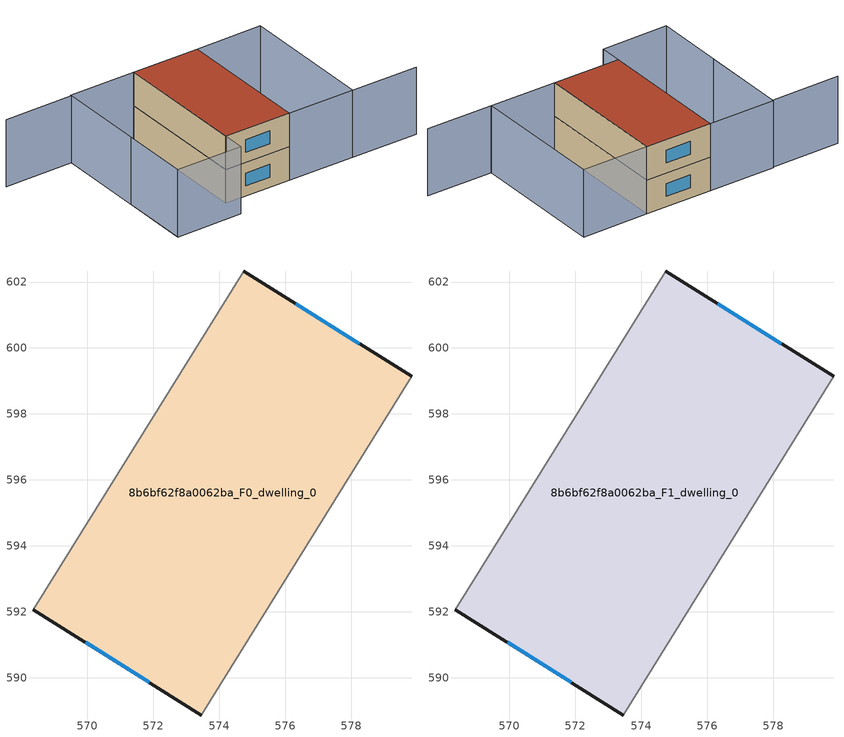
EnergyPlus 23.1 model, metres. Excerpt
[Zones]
8b6bf62f8a0062ba_F0_dwelling_0
 floor ground (EU_floor_Construction): 579.83,599.14 573.46,588.87 568.36,592.07 574.73,602.33 z0
 wall outside (EU_wall_Construction): 579.83,599.14 574.73,602.33 / 568.36,592.07 573.46,588.87 z0:3
 wall adiabatic (EU_wall_Construction): 574.73,602.33 568.36,592.07 / 573.46,588.87 579.83,599.14 z0:3
 window (EU_Window_Construction): 578.24,600.13 576.32,601.34 / 569.95,591.07 571.87,589.87 z0.93:2.07
8b6bf62f8a0062ba_F1_dwelling_0
 floor to 8b6bf62f8a0062ba_F0_dwelling_0 (EU_floor_Construction): 579.83,599.14 573.46,588.87 568.36,592.07 574.73,602.33 z3
 wall outside (EU_wall_Construction): 579.83,599.14 574.73,602.33 / 568.36,592.07 573.46,588.87 z3:6
 wall adiabatic (EU_wall_Construction): 574.73,602.33 568.36,592.07 / 573.46,588.87 579.83,599.14 z3:6
 window (EU_Window_Construction): 578.24,600.13 576.32,601.34 / 569.95,591.07 571.87,589.87 z3.93:5.07
 roof outside (EU_roof_Construction): 573.46,588.87 579.83,599.14 574.73,602.33 568.36,592.07 z6
shading: 583.66,582.48 578.54,585.65 / 564.3,608.73 569.58,605.44 / 569.58,605.44 562.21,593.57 / 573.44,588.85 579.83,599.14 / 579.83,599.14 584.95,595.96 / 584.95,595.96 578.56,585.67 / 578.56,585.67 573.44,588.85 / 562.2,593.55 569.62,605.51 / 569.62,605.51 574.73,602.34 / 574.73,602.34 567.31,590.38 / 567.31,590.38 562.2,593.55 z0:6
[Building]
EU S2 Campaign: North Axis=0; Terrain=City; Solar Distribution=FullExterior
[Site:Location]
Montreal-Trudeau.Intl.AP: Latitude=45.4667; Longitude=-73.75; Time Zone=-5; Elevation=36
[SizingPeriod:WeatherFileDays]
AnnualSizingPeriod: Begin Month=1; Begin Day of Month=1; End Month=12; End Day of Month=31; Day of Week for Start Day=Monday; Use Weather File Daylight Saving Period=No; Use Weather File Rain and Snow Indicators=No
[MATERIAL]
EU_InternalMass_Material: Roughness=MediumRough; Thickness=0.1; Conductivity=1; Density=1800; Specific Heat=900; Thermal Absorptance=0.9; Solar Absorptance=0.7; Visible Absorptance=0.7
[MATERIAL:NOMASS] Roughness=MediumRough; Thermal Absorptance=0.9; Solar Absorptance=0.7; Visible Absorptance=0.7
Name | Thermal Resistance
EU_wall_NoMass; EU_floor_NoMass | 1.51479
EU_roof_NoMass | 2.84114
[WINDOWMATERIAL:SIMPLEGLAZINGSYSTEM]
EU_Window_SimpleGlazing: UFactor=3.53504; Solar Heat Gain Coefficient=0.8; Visible Transmittance=0.8
[CONSTRUCTION]
EU_wall_Construction: EU_wall_NoMass
EU_roof_Construction: EU_roof_NoMass
EU_floor_Construction: EU_floor_NoMass
EU_Window_Construction: EU_Window_SimpleGlazing
EU_InternalMass_Construction: EU_InternalMass_Material
[ZONE] Type=1; Multiplier=1; Ceiling Height=autocalculate; Floor Area=autocalculate; Part of Total Floor Area=Yes
Name | Volume
8b6bf62f8a0062ba_F0_dwelling_0 | 218.208
8b6bf62f8a0062ba_F1_dwelling_0 | 218.209
[INTERNALMASS] Construction=EU_InternalMass_Construction; Surface Area=72.7365
Name | Zone or ZoneList
8b6bf62f8a0062ba_F0_dwelling_0_EU_InternalMass | 8b6bf62f8a0062ba_F0_dwelling_0
8b6bf62f8a0062ba_F1_dwelling_0_EU_InternalMass | 8b6bf62f8a0062ba_F1_dwelling_0
[OTHEREQUIPMENT] Fuel Type=Electricity; Design Level Calculation Method=Watts/Area; Power per Zone Floor Area=1; Fraction Latent=0; Fraction Radiant=0; Fraction Lost=0; Carbon Dioxide Generation Rate=0; EndUse Subcategory=EU_Step8_InternalGains
Name | Zone or ZoneList or Space or SpaceList | Schedule
EU_Step8_InternalGain_8b6bf62f8a0062ba_F0_dwelling_0_f000 | 8b6bf62f8a0062ba_F0_dwelling_0 | EU_Step8_GainSchedule_8b6bf62f8a0062ba_F0_dwelling_0_f000
EU_Step8_InternalGain_8b6bf62f8a0062ba_F1_dwelling_0_f000 | 8b6bf62f8a0062ba_F1_dwelling_0 | EU_Step8_GainSchedule_8b6bf62f8a0062ba_F1_dwelling_0_f000
[ZONEVENTILATION:DESIGNFLOWRATE] Schedule=EU_AlwaysOn; Design Flow Rate Calculation Method=AirChanges/Hour; Air Changes per Hour=0.775154; Ventilation Type=Natural; Fan Pressure Rise=0; Fan Total Efficiency=1; Constant Term Coefficient=1; Temperature Term Coefficient=0; Velocity Term Coefficient=0; Velocity Squared Term Coefficient=0; Minimum Indoor Temperature=-100; Maximum Indoor Temperature=100; Delta Temperature=-100; Minimum Outdoor Temperature=-100; Maximum Outdoor Temperature=100; Maximum Wind Speed=40
Name | Zone or ZoneList or Space or SpaceList
EU_ConstantAir_8b6bf62f8a0062ba_F0_dwelling_0 | 8b6bf62f8a0062ba_F0_dwelling_0
EU_ConstantAir_8b6bf62f8a0062ba_F1_dwelling_0 | 8b6bf62f8a0062ba_F1_dwelling_0
[HVACTEMPLATE:THERMOSTAT] Constant Heating Setpoint=20; Constant Cooling Setpoint=50
EU_HeatOnly_8b6bf62f8a0062ba_F0_dwelling_0; EU_HeatOnly_8b6bf62f8a0062ba_F1_dwelling_0
[HVACTEMPLATE:ZONE:IDEALLOADSAIRSYSTEM] System Availability Schedule=EU_AlwaysOn; Maximum Heating Supply Air Temperature=50; Minimum Cooling Supply Air Temperature=13; Maximum Heating Supply Air Humidity Ratio=0.0156; Minimum Cooling Supply Air Humidity Ratio=0.0077; Heating Limit=NoLimit; Cooling Limit=NoLimit; Heating Availability Schedule=EU_AlwaysOn; Cooling Availability Schedule=EU_CoolingOff; Dehumidification Control Type=ConstantSensibleHeatRatio; Cooling Sensible Heat Ratio=0.7; Dehumidification Setpoint=60; Humidification Control Type=None; Humidification Setpoint=30; Outdoor Air Method=None; Outdoor Air Flow Rate per Person=0.00944; Outdoor Air Flow Rate per Zone Floor Area=0; Outdoor Air Flow Rate per Zone=0; Demand Controlled Ventilation Type=None; Outdoor Air Economizer Type=NoEconomizer; Heat Recovery Type=None; Sensible Heat Recovery Effectiveness=0.7; Latent Heat Recovery Effectiveness=0.65
Name | Template Thermostat
8b6bf62f8a0062ba_F0_dwelling_0 | EU_HeatOnly_8b6bf62f8a0062ba_F0_dwelling_0
8b6bf62f8a0062ba_F1_dwelling_0 | EU_HeatOnly_8b6bf62f8a0062ba_F1_dwelling_0
[SIZING:ZONE] Zone Cooling Design Supply Air Temperature Input Method=SupplyAirTemperature; Zone Cooling Design Supply Air Temperature=13; Zone Heating Design Supply Air Temperature Input Method=SupplyAirTemperature; Zone Heating Design Supply Air Temperature=50; Zone Cooling Design Supply Air Humidity Ratio=0.008; Zone Heating Design Supply Air Humidity Ratio=0.008; Cooling Design Air Flow Method=DesignDay; Cooling Design Air Flow Rate=0; Cooling Minimum Air Flow per Zone Floor Area=0.000762; Cooling Minimum Air Flow=0; Cooling Minimum Air Flow Fraction=0.2; Heating Design Air Flow Method=DesignDay; Heating Design Air Flow Rate=0; Heating Maximum Air Flow per Zone Floor Area=0.002032; Heating Maximum Air Flow=0.141576; Heating Maximum Air Flow Fraction=0.3; Account for Dedicated Outdoor Air System=No; Dedicated Outdoor Air System Control Strategy=NeutralSupplyAir; Dedicated Outdoor Air Low Setpoint Temperature for Design=autosize; Dedicated Outdoor Air High Setpoint Temperature for Design=autosize; Zone Load Sizing Method=Sensible Load Only No Latent Load; Zone Latent Cooling Design Supply Air Humidity Ratio Input Method=HumidityRatioDifference; Zone Cooling Design Supply Air Humidity Ratio Difference=0.005; Zone Latent Heating Design Supply Air Humidity Ratio Input Method=HumidityRatioDifference; Zone Humidification Design Supply Air Humidity Ratio Difference=0.005
8b6bf62f8a0062ba_F0_dwelling_0; 8b6bf62f8a0062ba_F1_dwelling_0
[SCHEDULE:CONSTANT]
Name | Hourly Value
EU_AlwaysOn | 1
EU_CoolingOff | 0
[SCHEDULE:FILE] Column Number=1; Rows to Skip at Top=0; Number of Hours of Data=8760; Column Separator=Comma; Interpolate to Timestep=No; Minutes per Item=60; Adjust Schedule for Daylight Savings=Yes
Name | File
EU_Step8_GainSchedule_8b6bf62f8a0062ba_F0_dwelling_0_f000 | ../../schedules/8b6bf62f8a0062ba/8b6bf62f8a0062ba_F0_dwelling_0_f000_gain.csv
EU_Step8_GainSchedule_8b6bf62f8a0062ba_F1_dwelling_0_f000 | ../../schedules/8b6bf62f8a0062ba/8b6bf62f8a0062ba_F1_dwelling_0_f000_gain.csv
